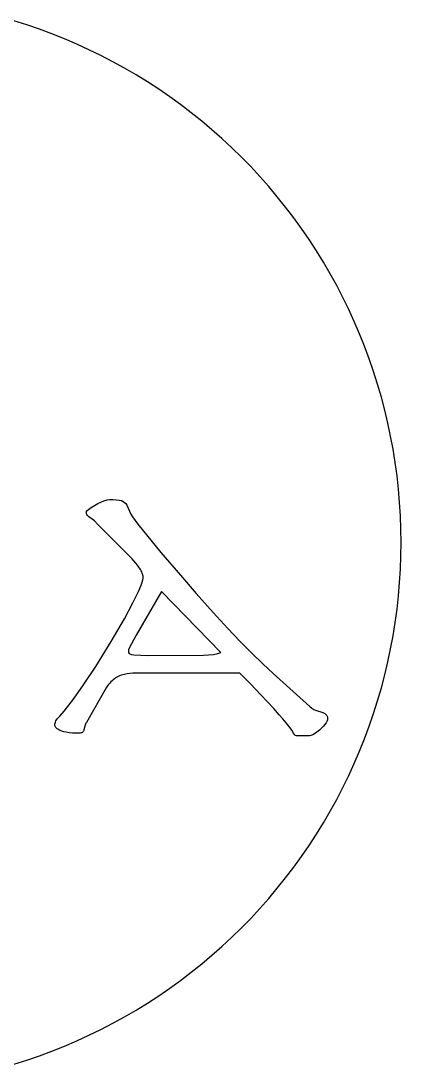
# Model space of a CAD drawing. Header units: metres. Extents: x -40 to 40, y -130 to 40.
# Drawn here: x 12.1 to 40, y -38.3 to 38.3 of the extents above; entities that cross this region are included whole.
import ezdxf

# ---------------------------------------------------------------- set-up
doc = ezdxf.new("R2010")
doc.units = ezdxf.units.M

msp = doc.modelspace()

# ---------------------------------------------------------------- linework, layer by layer
for p, q in [((12.5473, 37.9811), (11.6114, 38.2776)), ((13.4756, 37.6618), (12.5473, 37.9811)), ((14.3958, 37.3197), (13.4756, 37.6618)), ((15.3073, 36.9552), (14.3958, 37.3197)), ((16.2096, 36.5684), (15.3073, 36.9552)), ((17.1022, 36.1596), (16.2096, 36.5684)), ((17.9845, 35.729), (17.1022, 36.1596)), ((18.8559, 35.2768), (17.9845, 35.729)), ((19.7159, 34.8035), (18.8559, 35.2768)), ((20.5641, 34.3091), (19.7159, 34.8035)), ((21.3999, 33.7941), (20.5641, 34.3091)), ((22.2228, 33.2588), (21.3999, 33.7941)), ((23.0323, 32.7034), (22.2228, 33.2588)), ((23.828, 32.1283), (23.0323, 32.7034)), ((24.6093, 31.5338), (23.828, 32.1283)), ((25.3757, 30.9204), (24.6093, 31.5338)), ((26.1269, 30.2883), (25.3757, 30.9204)), ((26.8624, 29.638), (26.1269, 30.2883)), ((27.5816, 28.9699), (26.8624, 29.638)), ((28.2843, 28.2843), (27.5816, 28.9699)), ((28.9699, 27.5816), (28.2843, 28.2843)), ((29.638, 26.8624), (28.9699, 27.5816)), ((30.2883, 26.1269), (29.638, 26.8624)), ((30.9204, 25.3757), (30.2883, 26.1269)), ((31.5338, 24.6093), (30.9204, 25.3757)), ((32.1283, 23.828), (31.5338, 24.6093)), ((32.7034, 23.0323), (32.1283, 23.828)), ((33.2588, 22.2228), (32.7034, 23.0323)), ((33.7941, 21.3999), (33.2588, 22.2228)), ((34.3091, 20.5641), (33.7941, 21.3999)), ((34.8035, 19.7159), (34.3091, 20.5641)), ((35.2768, 18.8559), (34.8035, 19.7159)), ((35.729, 17.9845), (35.2768, 18.8559)), ((36.1596, 17.1022), (35.729, 17.9845)), ((36.5684, 16.2096), (36.1596, 17.1022)), ((36.9552, 15.3073), (36.5684, 16.2096)), ((37.3197, 14.3958), (36.9552, 15.3073)), ((37.6618, 13.4756), (37.3197, 14.3958)), ((37.9811, 12.5473), (37.6618, 13.4756)), ((38.2776, 11.6114), (37.9811, 12.5473)), ((38.551, 10.6685), (38.2776, 11.6114)), ((38.8012, 9.71919), (38.551, 10.6685)), ((39.0281, 8.76404), (38.8012, 9.71919)), ((39.2314, 7.8036), (39.0281, 8.76404)), ((39.4111, 6.83847), (39.2314, 7.8036)), ((39.567, 5.86922), (39.4111, 6.83847)), ((39.6992, 4.89642), (39.567, 5.86922)), ((39.8074, 3.92068), (39.6992, 4.89642)), ((39.8916, 2.94258), (39.8074, 3.92068)), ((18.1989, 3.04762), (18.4414, 3.12253)), ((18.4414, 3.12253), (18.6063, 3.14944)), ((18.6063, 3.14944), (18.8877, 3.14941)), ((18.8877, 3.14941), (19.3311, 3.1162)), ((19.3311, 3.1162), (19.5, 3.07292)), ((19.5, 3.07292), (19.6249, 3.01605)), ((16.9364, 2.27812), (16.9792, 2.34058)), ((16.9792, 2.34058), (17.067, 2.4256)), ((17.067, 2.4256), (17.2722, 2.573)), ((17.2722, 2.573), (17.764, 2.85733)), ((17.764, 2.85733), (18.1989, 3.04762)), ((19.6249, 3.01605), (19.7242, 2.9462)), ((19.7242, 2.9462), (19.8109, 2.85481)), ((19.8109, 2.85481), (19.8852, 2.74164)), ((19.8852, 2.74164), (20.1803, 2.08498)), ((39.9518, 1.96269), (39.8916, 2.94258)), ((16.9173, 2.20699), (16.9204, 2.23451)), ((16.9214, 2.15375), (16.9173, 2.20699)), ((16.9204, 2.23451), (16.9364, 2.27812)), ((16.9336, 2.10216), (16.9214, 2.15375)), ((16.9541, 2.05222), (16.9336, 2.10216)), ((16.9911, 1.9921), (16.9541, 2.05222)), ((17.0409, 1.93456), (16.9911, 1.9921)), ((17.1034, 1.87958), (17.0409, 1.93456)), ((17.3366, 1.72176), (17.1034, 1.87958)), ((17.5109, 1.57935), (17.3366, 1.72176)), ((17.7463, 1.3546), (17.5109, 1.57935)), ((20.1803, 2.08498), (20.3057, 1.87654)), ((20.3057, 1.87654), (20.7004, 1.34009)), ((39.9879, 0.981644), (39.9518, 1.96269)), ((17.8613, 1.23399), (17.7463, 1.3546)), ((20.2503, -1.18625), (17.8613, 1.23399)), ((20.7004, 1.34009), (22.3908, -0.726761)), ((40, 0), (39.9879, 0.981644)), ((39.9879, -0.981644), (40, 0)), ((22.3908, -0.726761), (23.8118, -2.4039)), ((20.4037, -1.35072), (20.2503, -1.18625)), ((20.5415, -1.50876), (20.4037, -1.35072)), ((20.6637, -1.66034), (20.5415, -1.50876)), ((39.9518, -1.96269), (39.9879, -0.981644)), ((20.7704, -1.80548), (20.6637, -1.66034)), ((20.8328, -1.89867), (20.7704, -1.80548)), ((20.8883, -1.98897), (20.8328, -1.89867)), ((20.9368, -2.07642), (20.8883, -1.98897)), ((20.9784, -2.16101), (20.9368, -2.07642)), ((21.0131, -2.24272), (20.9784, -2.16101)), ((21.0408, -2.32158), (21.0131, -2.24272)), ((39.8916, -2.94258), (39.9518, -1.96269)), ((20.9363, -3.13753), (21.018, -2.90582)), ((21.018, -2.90582), (21.0626, -2.73933)), ((21.0616, -2.39757), (21.0408, -2.32158)), ((21.0755, -2.47069), (21.0616, -2.39757)), ((21.0626, -2.73933), (21.081, -2.62357)), ((21.0824, -2.54095), (21.0755, -2.47069)), ((21.081, -2.62357), (21.0824, -2.54095)), ((23.8118, -2.4039), (24.9723, -3.74101)), ((39.8074, -3.92068), (39.8916, -2.94258)), ((20.3376, -4.42375), (20.7357, -3.60559)), ((22.4173, -3.60201), (20.5833, -6.79301)), ((20.7357, -3.60559), (20.9363, -3.13753)), ((26.7783, -8.08), (22.4173, -3.60201)), ((24.9723, -3.74101), (26.2183, -5.13696)), ((19.7119, -5.59084), (20.3376, -4.42375)), ((39.6992, -4.89642), (39.8074, -3.92068)), ((26.2183, -5.13696), (27.2881, -6.29936)), ((39.567, -5.86922), (39.6992, -4.89642)), ((18.7361, -7.26785), (19.7119, -5.59084)), ((39.4111, -6.83847), (39.567, -5.86922)), ((20.5833, -6.79301), (20.0496, -7.75645)), ((27.2881, -6.29936), (28.2023, -7.2601)), ((39.2314, -7.8036), (39.4111, -6.83847)), ((17.6021, -9.09906), (18.7361, -7.26785)), ((28.2023, -7.2601), (29.0812, -8.15077)), ((20.0086, -7.88748), (20.0006, -7.98143)), ((20.0006, -7.98143), (20.0186, -8.07225)), ((20.0496, -7.75645), (20.0086, -7.88748)), ((20.0186, -8.07225), (20.0612, -8.14137)), ((20.0612, -8.14137), (20.1084, -8.17781)), ((20.1084, -8.17781), (20.1966, -8.21098)), ((20.1966, -8.21098), (20.4007, -8.24628)), ((20.4007, -8.24628), (21.429, -8.29393)), ((21.429, -8.29393), (25.5145, -8.26224)), ((25.5145, -8.26224), (26.2348, -8.20892)), ((26.2348, -8.20892), (26.5688, -8.15126)), ((26.5688, -8.15126), (26.7783, -8.08)), ((29.0812, -8.15077), (29.8589, -8.90955)), ((39.0281, -8.76404), (39.2314, -7.8036)), ((16.7134, -10.4448), (17.6021, -9.09906)), ((29.8589, -8.90955), (30.6164, -9.62019)), ((38.8012, -9.71919), (39.0281, -8.76404)), ((19.0658, -9.93523), (18.9749, -9.99818)), ((19.1589, -9.87933), (19.0658, -9.93523)), ((19.2548, -9.83037), (19.1589, -9.87933)), ((19.3581, -9.78635), (19.2548, -9.83037)), ((19.4701, -9.74664), (19.3581, -9.78635)), ((19.5908, -9.71127), (19.4701, -9.74664)), ((19.7202, -9.68024), (19.5908, -9.71127)), ((19.9064, -9.6456), (19.7202, -9.68024)), ((20.1081, -9.61865), (19.9064, -9.6456)), ((20.3253, -9.59941), (20.1081, -9.61865)), ((20.5581, -9.58786), (20.3253, -9.59941)), ((20.8063, -9.58401), (20.5581, -9.58786)), ((28.1663, -9.58401), (20.8063, -9.58401)), ((28.9732, -10.4007), (28.1663, -9.58401)), ((30.6164, -9.62019), (33.2996, -12.0401)), ((38.551, -10.6685), (38.8012, -9.71919)), ((15.9725, -11.4942), (16.7134, -10.4448)), ((18.3782, -10.6761), (16.9173, -13.2)), ((18.4775, -10.5245), (18.3782, -10.6761)), ((18.5547, -10.4191), (18.4775, -10.5245)), ((18.6342, -10.3208), (18.5547, -10.4191)), ((18.716, -10.2295), (18.6342, -10.3208)), ((18.8, -10.1453), (18.716, -10.2295)), ((18.8863, -10.0682), (18.8, -10.1453)), ((18.9749, -9.99818), (18.8863, -10.0682)), ((29.6934, -11.1451), (28.9732, -10.4007)), ((38.2776, -11.6114), (38.551, -10.6685)), ((30.207, -11.6887), (29.6934, -11.1451)), ((15.2969, -12.3751), (15.9725, -11.4942)), ((30.6651, -12.1861), (30.207, -11.6887)), ((31.0676, -12.6373), (30.6651, -12.1861)), ((33.2996, -12.0401), (33.464, -12.1672)), ((33.464, -12.1672), (33.6075, -12.2556)), ((37.9811, -12.5473), (38.2776, -11.6114)), ((14.6858, -13.0952), (14.7354, -13.0143)), ((14.7354, -13.0143), (14.8117, -12.9156)), ((14.8117, -12.9156), (14.9754, -12.7433)), ((14.9754, -12.7433), (15.2969, -12.3751)), ((31.3331, -12.9454), (31.0676, -12.6373)), ((31.5673, -13.2276), (31.3331, -12.9454)), ((33.6075, -12.2556), (33.7316, -12.3134)), ((33.7316, -12.3134), (34.2502, -12.483)), ((34.2502, -12.483), (34.401, -12.5515)), ((34.401, -12.5515), (34.5123, -12.6343)), ((34.5123, -12.6343), (34.5516, -12.6863)), ((34.5516, -12.6863), (34.5808, -12.752)), ((34.6068, -13.0049), (34.5787, -13.0902)), ((34.5808, -12.752), (34.6021, -12.844)), ((34.6021, -12.844), (34.6103, -12.969)), ((34.6103, -12.969), (34.6068, -13.0049)), ((37.6618, -13.4756), (37.9811, -12.5473)), ((14.6127, -13.3794), (14.6133, -13.3305)), ((14.6192, -13.4329), (14.6127, -13.3794)), ((14.6133, -13.3305), (14.6248, -13.2533)), ((14.6335, -13.4842), (14.6192, -13.4329)), ((14.6248, -13.2533), (14.6489, -13.1749)), ((14.6557, -13.5332), (14.6335, -13.4842)), ((14.6489, -13.1749), (14.6858, -13.0952)), ((14.6855, -13.5799), (14.6557, -13.5332)), ((14.7233, -13.6243), (14.6855, -13.5799)), ((14.7688, -13.6665), (14.7233, -13.6243)), ((14.8221, -13.7063), (14.7688, -13.6665)), ((14.9053, -13.756), (14.8221, -13.7063)), ((15.0024, -13.8015), (14.9053, -13.756)), ((16.7457, -13.7565), (16.7338, -13.8013)), ((16.7738, -13.5755), (16.7457, -13.7565)), ((16.8193, -13.4155), (16.7738, -13.5755)), ((16.8852, -13.2605), (16.8193, -13.4155)), ((16.9173, -13.2), (16.8852, -13.2605)), ((31.7703, -13.4837), (31.5673, -13.2276)), ((32.0099, -13.8073), (31.7703, -13.4837)), ((34.015, -13.7675), (33.7325, -13.9909)), ((34.3045, -13.4783), (34.015, -13.7675)), ((34.5002, -13.2279), (34.3045, -13.4783)), ((34.5787, -13.0902), (34.5002, -13.2279)), ((37.3197, -14.3958), (37.6618, -13.4756)), ((15.1132, -13.843), (15.0024, -13.8015)), ((15.2661, -13.8882), (15.1132, -13.843)), ((15.433, -13.9258), (15.2661, -13.8882)), ((15.6518, -13.9608), (15.433, -13.9258)), ((15.8909, -13.9847), (15.6518, -13.9608)), ((16.1502, -13.9976), (15.8909, -13.9847)), ((16.3801, -13.999), (16.1502, -13.9976)), ((16.4638, -13.9909), (16.3801, -13.999)), ((16.5368, -13.9747), (16.4638, -13.9909)), ((16.5846, -13.9572), (16.5368, -13.9747)), ((16.6264, -13.9351), (16.5846, -13.9572)), ((16.6622, -13.9085), (16.6264, -13.9351)), ((16.6921, -13.8773), (16.6622, -13.9085)), ((16.7159, -13.8416), (16.6921, -13.8773)), ((16.7338, -13.8013), (16.7159, -13.8416)), ((32.1389, -14.053), (32.0099, -13.8073)), ((32.1739, -14.0982), (32.1389, -14.053)), ((32.2152, -14.1346), (32.1739, -14.0982)), ((32.2628, -14.162), (32.2152, -14.1346)), ((32.3168, -14.1806), (32.2628, -14.162)), ((32.3771, -14.1904), (32.3168, -14.1806)), ((33.2906, -14.19), (32.3771, -14.1904)), ((33.3894, -14.1704), (33.2906, -14.19)), ((33.5213, -14.1185), (33.3894, -14.1704)), ((33.7325, -13.9909), (33.5213, -14.1185)), ((36.9552, -15.3073), (37.3197, -14.3958)), ((36.5684, -16.2096), (36.9552, -15.3073)), ((36.1596, -17.1022), (36.5684, -16.2096)), ((35.729, -17.9845), (36.1596, -17.1022)), ((35.2768, -18.8559), (35.729, -17.9845)), ((34.8035, -19.7159), (35.2768, -18.8559)), ((34.3091, -20.5641), (34.8035, -19.7159)), ((33.7941, -21.3999), (34.3091, -20.5641)), ((33.2588, -22.2228), (33.7941, -21.3999)), ((32.7034, -23.0323), (33.2588, -22.2228)), ((32.1283, -23.828), (32.7034, -23.0323)), ((31.5338, -24.6093), (32.1283, -23.828)), ((30.9204, -25.3757), (31.5338, -24.6093)), ((30.2883, -26.1269), (30.9204, -25.3757)), ((29.638, -26.8624), (30.2883, -26.1269)), ((28.9699, -27.5816), (29.638, -26.8624)), ((27.5816, -28.9699), (28.2843, -28.2843)), ((28.2843, -28.2843), (28.9699, -27.5816)), ((26.8624, -29.638), (27.5816, -28.9699)), ((26.1269, -30.2883), (26.8624, -29.638)), ((25.3757, -30.9204), (26.1269, -30.2883)), ((24.6093, -31.5338), (25.3757, -30.9204)), ((23.0323, -32.7034), (23.828, -32.1283)), ((23.828, -32.1283), (24.6093, -31.5338)), ((22.2228, -33.2588), (23.0323, -32.7034)), ((21.3999, -33.7941), (22.2228, -33.2588)), ((19.7159, -34.8035), (20.5641, -34.3091)), ((20.5641, -34.3091), (21.3999, -33.7941)), ((18.8559, -35.2768), (19.7159, -34.8035)), ((17.1022, -36.1596), (17.9845, -35.729)), ((17.9845, -35.729), (18.8559, -35.2768)), ((15.3073, -36.9552), (16.2096, -36.5684)), ((16.2096, -36.5684), (17.1022, -36.1596)), ((13.4756, -37.6618), (14.3958, -37.3197)), ((14.3958, -37.3197), (15.3073, -36.9552)), ((11.6114, -38.2776), (12.5473, -37.9811)), ((12.5473, -37.9811), (13.4756, -37.6618))]:
    msp.add_line(p, q)

doc.saveas('drawing.dxf')
